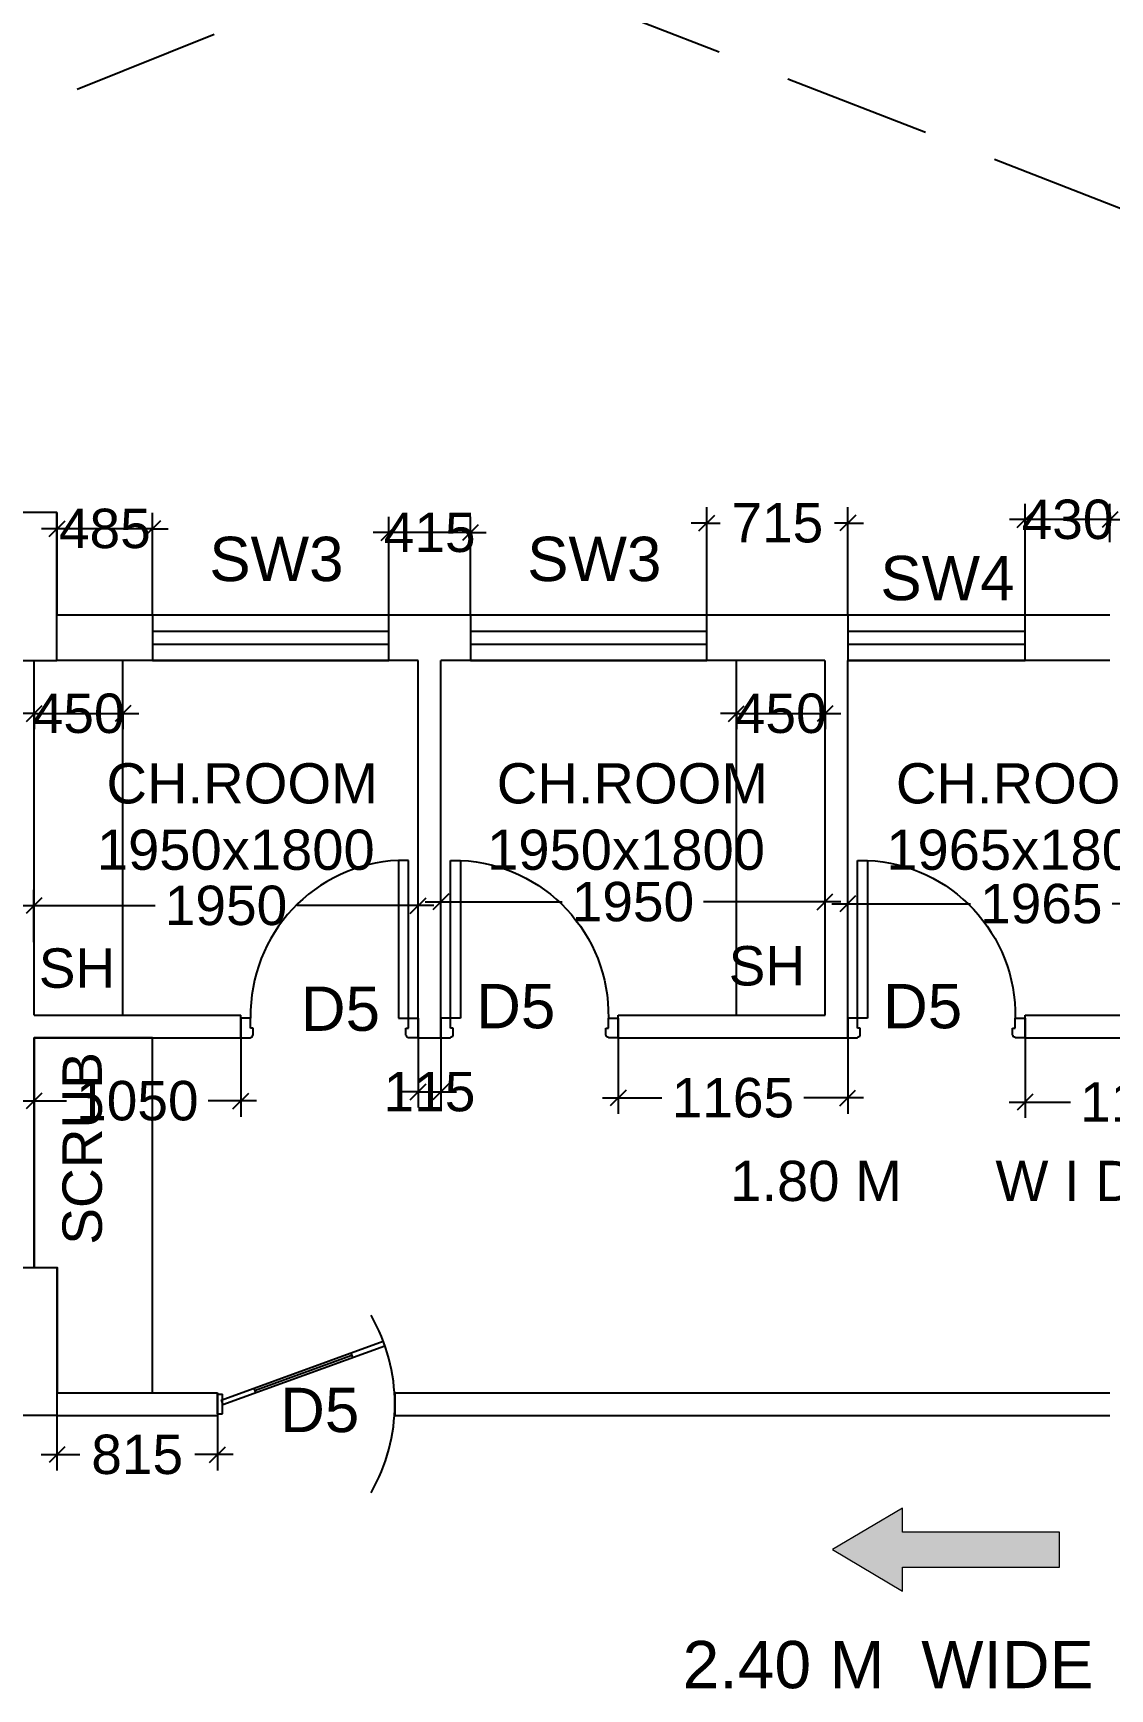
# Model space of a CAD drawing. Extents: x 7897917 to 8423973, y -6487334 to -6173396.
# Drawn here: x 7941431 to 7946896, y -6445796 to -6437396 of the extents above; entities that cross this region are included whole.
import ezdxf
from ezdxf.enums import TextEntityAlignment as Align

# ---------------------------------------------------------------- set-up
doc = ezdxf.new("R2010")
doc.units = 0
doc.header["$LTSCALE"] = 600
doc.header["$MEASUREMENT"] = 0
doc.header["$PDMODE"] = 35
doc.linetypes.add('HIDDEN2', pattern=[0.1875, 0.125, -0.0625])
doc.layers.get('0').update_dxf_attribs({"linetype": 'CONTINUOUS'})
doc.layers.get('Defpoints').update_dxf_attribs({"linetype": 'CONTINUOUS'})
for name, color, linetype in [('Counter', 7, 'CONTINUOUS'), ('DOOR', 32, 'CONTINUOUS'), ('Duct', 8, 'CONTINUOUS'), ('joinery', 7, 'CONTINUOUS'), ('LA-column', 3, 'CONTINUOUS'), ('Room Dim', 1, 'CONTINUOUS'), ('Shleves', 7, 'CONTINUOUS'), ('TEXT', 6, 'CONTINUOUS'), ('TXT', 6, 'CONTINUOUS'), ('Walls', 7, 'CONTINUOUS'), ('WIN', 151, 'CONTINUOUS'), ('Working Dim', 5, 'CONTINUOUS')]:
    doc.layers.add(name, color=color, linetype=linetype)
doc.styles.add('ari', font='arial.ttf')
doc.styles.add('ARIAL', font='arial.ttf')
doc.dimstyles.new('int. dim', dxfattribs={"dimtxt": 450, "dimasz": 80, "dimexe": 80, "dimexo": 0, "dimgap": 70, "dimtad": 0, "dimdec": 0, "dimzin": 12, "dimdsep": 46, "dimtxsty": 'ari', "dimblk": 'OBLIQUE', "dimcen": 2, "dimdle": 80, "dimclrd": 256, "dimclre": 256, "dimclrt": 6, "dimadec": 0, "dimazin": 0, "dimtfac": 1, "dimtdec": 0, "dimtix": 1, "dimtmove": 2, "dimatfit": 3, "dimfxl": 1, "dimtolj": 1, "dimtzin": 0, "dimlwd": -1, "dimlwe": -1, "dimarcsym": 0})

# ---------------------------------------------------------------- blocks, each defined once
blk = doc.blocks.new('1000')
at = {"layer": 'DOOR'}
for p, q in [((2.328084391934487e-10, -99.99999967759682), (2.328306436538696e-10, 0)), ((2.328306436538696e-10, 0), (49.71992076533829, -1.10400401631917e-14)), ((49.71992076533829, -1.10400401631917e-14), (49.71992076533829, -2.24999999292196)), ((63.21992071937314, -49.49999981746079), (49.71992076533827, -49.49999981746079)), ((49.71992076533827, -49.49999981746079), (49.71992076533827, -99.99999967759683)), ((63.21992071937316, -13.49999995417894), (60.96992072703401, -13.49999995417894)), ((63.21992071937316, -13.49999995417894), (63.21992071937314, -49.49999981746079)), ((836.7800762170383, -13.49999995417912), (836.7800762170383, -49.49999981746096)), ((836.7800762170383, -13.49999995417912), (839.030076209384, -13.49999995417912)), ((836.7800762170383, -49.49999981746096), (850.2800761710797, -49.49999981746097)), ((850.2800761710797, -1.888001035889812e-13), (850.2800761710797, -2.249999992922137)), ((899.9999969361852, -1.998401437521729e-13), (850.2800761710797, -1.888001035889812e-13)), ((850.2800761710797, -49.49999981746097), (850.2800761710797, -99.999999677597)), ((899.9999969361852, -99.99999967759702), (899.9999969361852, -1.998401437521729e-13)), ((49.71992076533827, -99.99999967759683), (2.328084391934487e-10, -99.99999967759682)), ((49.71992076533827, -99.99999967759683), (49.71992076533809, -900.5601550830567)), ((100.2199206248653, -99.99999967759685), (49.71992076533827, -99.99999967759683)), ((100.2199206248651, -900.5601550830567), (100.2199206248653, -99.99999967759685)), ((850.2800761710797, -99.999999677597), (899.9999969361852, -99.99999967759702)), ((49.71992076533809, -900.5601550830567), (100.2199206248651, -900.5601550830567))]:
    blk.add_line(p, q, dxfattribs=at)
for centre, major_axis, ratio, start_param, end_param in [((49.71992076533829, -13.49999995417894), (-7.954951261716515, 7.954951261716515), 0.9999999998470922, 3.926990817063694, 5.497787143705684), ((850.2800761710797, -13.49999995417912), (7.954951261716481, 7.954951261716479), 0.9999999998470964, 0.7853981634739, 2.356194490115893)]:
    blk.add_ellipse(centre, major_axis=major_axis, ratio=ratio, start_param=start_param, end_param=end_param, dxfattribs=at)
at = {"layer": 'DOOR', "color": 145}
blk.add_ellipse((64.31666899512551, -115.2687638765925), major_axis=(-519.7298879340298, 589.7901797845135), ratio=0.9999999999967074, start_param=2.464943287188103, end_param=4.009476144368086, dxfattribs=at)
blk = doc.blocks.new('A$C0C564F2B')
at = {"layer": 'DOOR'}
for p, q in [((-30.85285253450274, 3.550726854242384), (-944.4428996443748, -328.9688561903313)), ((-21.35229301080108, -22.55184588674456), (-30.85285253450274, 3.550726854242384)), ((-27.77777775004506, 55.55555543117225), (-27.77777775004506, -55.55555543163791)), ((0, 55.55555543117225), (-27.77777775004506, 55.55555543117225)), ((0, 55.55555543117225), (0, -55.55555543163791)), ((-21.35229301080108, -22.55184588674456), (-934.9423401132226, -355.0714289313182)), ((-208.8205821923912, -76.00447612488642), (-756.9746104553342, -275.5162259521894)), ((-204.0703024305403, -89.05576249584556), (-213.570861954242, -62.95318975439295)), ((0, -55.55555543163791), (-27.77777775004506, -55.55555543163791)), ((-752.2243306934834, -288.5675123226829), (-761.7248902246356, -262.4649395816959))]:
    blk.add_line(p, q, dxfattribs=at)
at = {"layer": 'DOOR', "color": 145}
blk.add_ellipse((0, -4.656612873077393e-10), major_axis=(-999.9999990351499, 6.123233989828779e-14), ratio=0.9999999987289474, start_param=-0.5235987755696838, end_param=0.5235987755696838, dxfattribs=at)
blk = doc.blocks.new('_Oblique')
at = {"color": 0, "linetype": 'ByBlock', "lineweight": -2}
blk.add_line((-0.5, -0.5), (0.5, 0.5), dxfattribs=at)
blk = doc.blocks.new('*D533')
at = {"layer": 'Defpoints', "color": 0, "transparency": 16777216}
for p in [(7946465.128079242, -6442493.734322032, 13.30150872900494), (7947645.127853247, -6442493.869964984, 13.30150872900494), (7947645.127853247, -6442820.157161366)]:
    blk.add_point(p, dxfattribs=at)
at = {"layer": 'Working Dim', "transparency": 16777216}
for p, q in [((7946465.128079242, -6442493.734322032), (7946465.128079242, -6442900.157161366)), ((7947645.127853247, -6442493.869964984), (7947645.127853247, -6442900.157161366)), ((7946385.128079242, -6442820.157161366), (7946696.246656558, -6442820.157161366)), ((7947725.127853247, -6442820.157161366), (7947414.009275931, -6442820.157161366))]:
    blk.add_line(p, q, dxfattribs=at)
at = {"layer": 'Working Dim', "transparency": 16777216, "xscale": 80, "yscale": 80, "zscale": 80, "rotation": 180}
blk.add_blockref('_Oblique', (7946465.128079242, -6442820.157161366), dxfattribs=at)
at = {"layer": 'Working Dim', "transparency": 16777216, "xscale": 80, "yscale": 80, "zscale": 80}
blk.add_blockref('_Oblique', (7947645.127853247, -6442820.157161366), dxfattribs=at)
at = {"layer": 'Working Dim', "color": 6, "transparency": 16777216, "insert": (7947055.127966245, -6442820.157161366), "char_height": 200, "attachment_point": 5, "style": 'ari'}
blk.add_mtext('\\A1;1180', dxfattribs=at)
blk = doc.blocks.new('*D534')
at = {"layer": 'Defpoints', "color": 0, "transparency": 16777216}
for p in [(7944400.128059107, -6442493.726296769, 13.30150872900494), (7945565.128079242, -6442493.731607355, 13.30150872900494), (7944400.128059107, -6442798.492255146)]:
    blk.add_point(p, dxfattribs=at)
at = {"layer": 'Working Dim', "transparency": 16777216}
for p, q in [((7944400.128059107, -6442493.726296769), (7944400.128059107, -6442878.492255146)), ((7945565.128079242, -6442493.731607355), (7945565.128079242, -6442878.492255146)), ((7944320.128059107, -6442798.492255146), (7944622.655354304, -6442798.492255146)), ((7945645.128079242, -6442798.492255146), (7945342.600784045, -6442798.492255146))]:
    blk.add_line(p, q, dxfattribs=at)
at = {"layer": 'Working Dim', "transparency": 16777216, "xscale": 80, "yscale": 80, "zscale": 80, "rotation": 180}
blk.add_blockref('_Oblique', (7944400.128059107, -6442798.492255146), dxfattribs=at)
at = {"layer": 'Working Dim', "transparency": 16777216, "xscale": 80, "yscale": 80, "zscale": 80}
blk.add_blockref('_Oblique', (7945565.128079242, -6442798.492255146), dxfattribs=at)
at = {"layer": 'Working Dim', "color": 6, "transparency": 16777216, "insert": (7944982.628069174, -6442798.492255146), "char_height": 200, "attachment_point": 5, "style": 'ari'}
blk.add_mtext('\\A1;1165', dxfattribs=at)
blk = doc.blocks.new('*D535')
at = {"layer": 'Defpoints', "color": 0, "transparency": 16777216}
for p in [(7943385.127966891, -6442493.723191858, 13.30150872900494), (7943500.128059107, -6442493.723582093, 13.30150872900494), (7943500.128059107, -6442767.598928481)]:
    blk.add_point(p, dxfattribs=at)
at = {"layer": 'Working Dim', "transparency": 16777216}
for p, q in [((7943385.127966891, -6442493.723191858), (7943385.127966891, -6442847.598928481)), ((7943500.128059107, -6442493.723582093), (7943500.128059107, -6442847.598928481)), ((7943385.127966891, -6442767.598928481), (7943305.127966891, -6442767.598928481)), ((7943385.127966891, -6442767.598928481), (7943500.128059107, -6442767.598928481)), ((7943500.128059107, -6442767.598928481), (7943580.128059107, -6442767.598928481))]:
    blk.add_line(p, q, dxfattribs=at)
at = {"layer": 'Working Dim', "transparency": 16777216, "xscale": 80, "yscale": 80, "zscale": 80}
blk.add_blockref('_Oblique', (7943385.127966891, -6442767.598928481), dxfattribs=at)
at = {"layer": 'Working Dim', "transparency": 16777216, "xscale": 80, "yscale": 80, "zscale": 80, "rotation": 180}
blk.add_blockref('_Oblique', (7943500.128059107, -6442767.598928481), dxfattribs=at)
at = {"layer": 'Working Dim', "color": 6, "transparency": 16777216, "insert": (7943442.628012999, -6442767.598928481), "char_height": 200, "attachment_point": 5, "style": 'ari'}
blk.add_mtext('\\A1;115', dxfattribs=at)
blk = doc.blocks.new('*D536')
at = {"layer": 'Defpoints', "color": 0, "transparency": 16777216}
for p in [(7941435.046093871, -6442493.715136292, -0.9074888231589924), (7942485.127966891, -6442493.720477181, 13.30150872900494), (7941435.046093871, -6442813.526652273)]:
    blk.add_point(p, dxfattribs=at)
at = {"layer": 'Working Dim', "transparency": 16777216}
for p, q in [((7941435.046093871, -6442493.715136292), (7941435.046093871, -6442893.526652273)), ((7942485.127966891, -6442493.720477181), (7942485.127966891, -6442893.526652273)), ((7941355.046093871, -6442813.526652273), (7941601.205720695, -6442813.526652273)), ((7942565.127966891, -6442813.526652273), (7942318.968340067, -6442813.526652273))]:
    blk.add_line(p, q, dxfattribs=at)
at = {"layer": 'Working Dim', "transparency": 16777216, "xscale": 80, "yscale": 80, "zscale": 80, "rotation": 180}
blk.add_blockref('_Oblique', (7941435.046093871, -6442813.526652273), dxfattribs=at)
at = {"layer": 'Working Dim', "transparency": 16777216, "xscale": 80, "yscale": 80, "zscale": 80}
blk.add_blockref('_Oblique', (7942485.127966891, -6442813.526652273), dxfattribs=at)
at = {"layer": 'Working Dim', "color": 6, "transparency": 16777216, "insert": (7941960.087030381, -6442813.526652273), "char_height": 200, "attachment_point": 5, "style": 'ari'}
blk.add_mtext('\\A1;1050', dxfattribs=at)
blk = doc.blocks.new('*D540')
at = {"layer": 'Defpoints', "color": 0, "transparency": 16777216}
for p in [(7945565.13124739, -6441813.724021191), (7945565.13124739, -6441924.468015481, 13.30150872900494), (7947530.130957305, -6441924.478956944, 13.30150872900494)]:
    blk.add_point(p, dxfattribs=at)
at = {"layer": 'Working Dim', "transparency": 16777216}
for p, q in [((7945565.13124739, -6441924.468015481), (7945565.13124739, -6441733.724021191)), ((7947530.130957305, -6441924.478956944), (7947530.130957305, -6441733.724021191)), ((7945485.13124739, -6441813.724021191), (7946187.658387478, -6441813.724021191)), ((7947610.130957305, -6441813.724021191), (7946907.603817218, -6441813.724021191))]:
    blk.add_line(p, q, dxfattribs=at)
at = {"layer": 'Working Dim', "transparency": 16777216, "xscale": 80, "yscale": 80, "zscale": 80, "rotation": 180}
blk.add_blockref('_Oblique', (7945565.13124739, -6441813.724021191), dxfattribs=at)
at = {"layer": 'Working Dim', "transparency": 16777216, "xscale": 80, "yscale": 80, "zscale": 80}
blk.add_blockref('_Oblique', (7947530.130957305, -6441813.724021191), dxfattribs=at)
at = {"layer": 'Working Dim', "color": 6, "transparency": 16777216, "insert": (7946547.631102348, -6441813.724021191), "char_height": 200, "attachment_point": 5, "style": 'ari'}
blk.add_mtext('\\A1;1965', dxfattribs=at)
blk = doc.blocks.new('*D541')
at = {"layer": 'Defpoints', "color": 0, "transparency": 16777216}
for p in [(7943500.130988821, -6441803.643164425), (7943500.130988821, -6441967.302677618, 13.30150872900494), (7945450.131047662, -6441948.503426805, 13.30150872900494)]:
    blk.add_point(p, dxfattribs=at)
at = {"layer": 'Working Dim', "transparency": 16777216}
for p, q in [((7943500.130988821, -6441967.302677618), (7943500.130988821, -6441723.643164425)), ((7945450.131047662, -6441948.503426805), (7945450.131047662, -6441723.643164425)), ((7943420.130988821, -6441803.643164425), (7944116.249708556, -6441803.643164425)), ((7945530.131047662, -6441803.643164425), (7944834.012327928, -6441803.643164425))]:
    blk.add_line(p, q, dxfattribs=at)
at = {"layer": 'Working Dim', "transparency": 16777216, "xscale": 80, "yscale": 80, "zscale": 80, "rotation": 180}
blk.add_blockref('_Oblique', (7943500.130988821, -6441803.643164425), dxfattribs=at)
at = {"layer": 'Working Dim', "transparency": 16777216, "xscale": 80, "yscale": 80, "zscale": 80}
blk.add_blockref('_Oblique', (7945450.131047662, -6441803.643164425), dxfattribs=at)
at = {"layer": 'Working Dim', "color": 6, "transparency": 16777216, "insert": (7944475.131018242, -6441803.643164425), "char_height": 200, "attachment_point": 5, "style": 'ari'}
blk.add_mtext('\\A1;1950', dxfattribs=at)
blk = doc.blocks.new('*D542')
at = {"layer": 'Defpoints', "color": 0, "transparency": 16777216}
for p in [(7941434.965062966, -6441822.882673508), (7941434.965062966, -6442008.193768968, 0.6807552644968382), (7943385.130692347, -6442008.204611181, 13.30150872900494)]:
    blk.add_point(p, dxfattribs=at)
at = {"layer": 'Working Dim', "transparency": 16777216}
for p, q in [((7941434.965062966, -6442008.193768968), (7941434.965062966, -6441742.882673508)), ((7943385.130692347, -6442008.204611181), (7943385.130692347, -6441742.882673508)), ((7941354.965062966, -6441822.882673508), (7942051.16656797, -6441822.882673508)), ((7943465.130692347, -6441822.882673508), (7942768.929187343, -6441822.882673508))]:
    blk.add_line(p, q, dxfattribs=at)
at = {"layer": 'Working Dim', "transparency": 16777216, "xscale": 80, "yscale": 80, "zscale": 80, "rotation": 180}
blk.add_blockref('_Oblique', (7941434.965062966, -6441822.882673508), dxfattribs=at)
at = {"layer": 'Working Dim', "transparency": 16777216, "xscale": 80, "yscale": 80, "zscale": 80}
blk.add_blockref('_Oblique', (7943385.130692347, -6441822.882673508), dxfattribs=at)
at = {"layer": 'Working Dim', "color": 6, "transparency": 16777216, "insert": (7942410.047877656, -6441822.882673508), "char_height": 200, "attachment_point": 5, "style": 'ari'}
blk.add_mtext('\\A1;1950', dxfattribs=at)
blk = doc.blocks.new('*D1003')
at = {"layer": 'Defpoints', "color": 0, "transparency": 16777216}
for p in [(7941551.955876282, -6444408.785572683), (7942366.767758704, -6444408.872902229), (7942366.767758704, -6444608.00139521)]:
    blk.add_point(p, dxfattribs=at)
at = {"layer": 'Working Dim', "transparency": 16777216}
for p, q in [((7941551.955876282, -6444408.785572683), (7941551.955876282, -6444688.00139521)), ((7942366.767758704, -6444408.872902229), (7942366.767758704, -6444688.00139521)), ((7941471.955876282, -6444608.00139521), (7941667.533713809, -6444608.00139521)), ((7942446.767758704, -6444608.00139521), (7942251.189921177, -6444608.00139521))]:
    blk.add_line(p, q, dxfattribs=at)
at = {"layer": 'Working Dim', "transparency": 16777216, "xscale": 80, "yscale": 80, "zscale": 80, "rotation": 180}
blk.add_blockref('_Oblique', (7941551.955876282, -6444608.00139521), dxfattribs=at)
at = {"layer": 'Working Dim', "transparency": 16777216, "xscale": 80, "yscale": 80, "zscale": 80}
blk.add_blockref('_Oblique', (7942366.767758704, -6444608.00139521), dxfattribs=at)
at = {"layer": 'Working Dim', "color": 6, "transparency": 16777216, "insert": (7941959.361817493, -6444608.00139521), "char_height": 200, "attachment_point": 5, "style": 'ari'}
blk.add_mtext('\\A1;815', dxfattribs=at)
blk = doc.blocks.new('*D1009')
at = {"layer": 'Defpoints', "color": 0, "transparency": 16777216}
for p in [(7946465.956369675, -6439864.256093694), (7946896.045959855, -6439978.874503001, 5.131057828131816), (7946465.956369675, -6440348.731224653)]:
    blk.add_point(p, dxfattribs=at)
at = {"layer": 'Working Dim', "transparency": 16777216}
for p, q in [((7946465.956369675, -6440348.731224653), (7946465.956369675, -6439784.256093694)), ((7946896.045959855, -6439978.874503001), (7946896.045959855, -6439784.256093694)), ((7946465.956369675, -6439864.256093694), (7946385.956369675, -6439864.256093694)), ((7946896.045959855, -6439864.256093694), (7946465.956369675, -6439864.256093694)), ((7946896.045959855, -6439864.256093694), (7946976.045959855, -6439864.256093694))]:
    blk.add_line(p, q, dxfattribs=at)
at = {"layer": 'Working Dim', "transparency": 16777216, "xscale": 80, "yscale": 80, "zscale": 80}
blk.add_blockref('_Oblique', (7946465.956369675, -6439864.256093694), dxfattribs=at)
at = {"layer": 'Working Dim', "transparency": 16777216, "xscale": 80, "yscale": 80, "zscale": 80, "rotation": 180}
blk.add_blockref('_Oblique', (7946896.045959855, -6439864.256093694), dxfattribs=at)
at = {"layer": 'Working Dim', "color": 6, "transparency": 16777216, "insert": (7946681.001164765, -6439864.256093694), "char_height": 200, "attachment_point": 5, "style": 'ari'}
blk.add_mtext('\\A1;430', dxfattribs=at)
blk = doc.blocks.new('*D1010')
at = {"layer": 'Defpoints', "color": 0, "transparency": 16777216}
for p in [(7944850.138737438, -6439881.67378174), (7944850.138737438, -6440348.629956231), (7945565.956369675, -6440348.731224653)]:
    blk.add_point(p, dxfattribs=at)
at = {"layer": 'Working Dim', "transparency": 16777216}
for p, q in [((7944850.138737438, -6440348.629956231), (7944850.138737438, -6439801.67378174)), ((7945565.956369675, -6440348.731224653), (7945565.956369675, -6439801.67378174)), ((7944850.138737438, -6439881.67378174), (7944770.138737438, -6439881.67378174)), ((7944850.138737438, -6439881.67378174), (7944917.174429408, -6439881.67378174)), ((7945565.956369675, -6439881.67378174), (7945498.920677704, -6439881.67378174)), ((7945565.956369675, -6439881.67378174), (7945645.956369675, -6439881.67378174))]:
    blk.add_line(p, q, dxfattribs=at)
at = {"layer": 'Working Dim', "transparency": 16777216, "xscale": 80, "yscale": 80, "zscale": 80}
blk.add_blockref('_Oblique', (7944850.138737438, -6439881.67378174), dxfattribs=at)
at = {"layer": 'Working Dim', "transparency": 16777216, "xscale": 80, "yscale": 80, "zscale": 80, "rotation": 180}
blk.add_blockref('_Oblique', (7945565.956369675, -6439881.67378174), dxfattribs=at)
at = {"layer": 'Working Dim', "color": 6, "transparency": 16777216, "insert": (7945208.047553556, -6439881.67378174), "char_height": 200, "attachment_point": 5, "style": 'ari'}
blk.add_mtext('\\A1;715', dxfattribs=at)
blk = doc.blocks.new('*D1011')
at = {"layer": 'Defpoints', "color": 0, "transparency": 16777216}
for p in [(7943236.973018289, -6439930.241537667), (7943236.973018289, -6440348.629956231), (7943650.138737438, -6440348.629956231)]:
    blk.add_point(p, dxfattribs=at)
at = {"layer": 'Working Dim', "transparency": 16777216}
for p, q in [((7943236.973018289, -6440348.629956231), (7943236.973018289, -6439850.241537667)), ((7943650.138737438, -6440348.629956231), (7943650.138737438, -6439850.241537667)), ((7943236.973018289, -6439930.241537667), (7943156.973018289, -6439930.241537667)), ((7943650.138737438, -6439930.241537667), (7943236.973018289, -6439930.241537667)), ((7943650.138737438, -6439930.241537667), (7943730.138737438, -6439930.241537667))]:
    blk.add_line(p, q, dxfattribs=at)
at = {"layer": 'Working Dim', "transparency": 16777216, "xscale": 80, "yscale": 80, "zscale": 80}
blk.add_blockref('_Oblique', (7943236.973018289, -6439930.241537667), dxfattribs=at)
at = {"layer": 'Working Dim', "transparency": 16777216, "xscale": 80, "yscale": 80, "zscale": 80, "rotation": 180}
blk.add_blockref('_Oblique', (7943650.138737438, -6439930.241537667), dxfattribs=at)
at = {"layer": 'Working Dim', "color": 6, "transparency": 16777216, "insert": (7943443.555877863, -6439930.241537667), "char_height": 200, "attachment_point": 5, "style": 'ari'}
blk.add_mtext('\\A1;415', dxfattribs=at)
blk = doc.blocks.new('*D1012')
at = {"layer": 'Defpoints', "color": 0, "transparency": 16777216}
for p in [(7941553.045692562, -6439910.486706004), (7941553.045692562, -6440348.731224653, 5.131057827977202), (7942036.973018289, -6440348.731224653)]:
    blk.add_point(p, dxfattribs=at)
at = {"layer": 'Working Dim', "transparency": 16777216}
for p, q in [((7941553.045692562, -6439910.486706004), (7941473.045692562, -6439910.486706004)), ((7941553.045692562, -6440348.731224653), (7941553.045692562, -6439830.486706004)), ((7942036.973018289, -6439910.486706004), (7941553.045692562, -6439910.486706004)), ((7942036.973018289, -6440348.731224653), (7942036.973018289, -6439830.486706004)), ((7942036.973018289, -6439910.486706004), (7942116.973018289, -6439910.486706004))]:
    blk.add_line(p, q, dxfattribs=at)
at = {"layer": 'Working Dim', "transparency": 16777216, "xscale": 80, "yscale": 80, "zscale": 80}
blk.add_blockref('_Oblique', (7941553.045692562, -6439910.486706004), dxfattribs=at)
at = {"layer": 'Working Dim', "transparency": 16777216, "xscale": 80, "yscale": 80, "zscale": 80, "rotation": 180}
blk.add_blockref('_Oblique', (7942036.973018289, -6439910.486706004), dxfattribs=at)
at = {"layer": 'Working Dim', "color": 6, "transparency": 16777216, "insert": (7941795.009355426, -6439910.486706004), "char_height": 200, "attachment_point": 5, "style": 'ari'}
blk.add_mtext('\\A1;485', dxfattribs=at)
blk = doc.blocks.new('A$C279266B1')
at = {"lineweight": 0}
h = blk.add_hatch(color=3, dxfattribs=at)
h.set_gradient(color1=(55, 181, 38), color2=(106, 220, 91), rotation=90.00000000000003, one_color=1, tint=0.6100000143051147, name='CYLINDER')
h.paths.add_polyline_path([(0, -88.1100876659155), (-797.6654016956687, -88.1100876659155), (-797.6654016956687, -210.9079032465816), (-1151.815803226084, 0), (-797.6654016956687, 210.9079032458365), (-797.6654016956687, 88.1100876659155), (0, 88.1100876659155)])
at = {"color": 7, "lineweight": 0, "flags": 128}
blk.add_lwpolyline([(0, -88.1100876659155), (-797.6654016956687, -88.1100876659155), (-797.6654016956687, -210.9079032465816), (-1151.815803226084, 0), (-797.6654016956687, 210.9079032458365), (-797.6654016956687, 88.1100876659155), (0, 88.1100876659155), (0, -88.1100876659155)], dxfattribs=at)
blk = doc.blocks.new('*D2369')
at = {"layer": 'Defpoints', "color": 0, "transparency": 16777216}
for p in [(7945000.137273946, -6440839.339769852), (7945450.137273942, -6440839.342295928), (7945450.137273942, -6440848.355150466)]:
    blk.add_point(p, dxfattribs=at)
at = {"layer": 'Working Dim', "transparency": 16777216}
for p, q in [((7945000.137273946, -6440848.355150466), (7944920.137273946, -6440848.355150466)), ((7945000.137273946, -6440839.339769852), (7945000.137273946, -6440928.355150466)), ((7945000.137273946, -6440848.355150466), (7945450.137273942, -6440848.355150466)), ((7945450.137273942, -6440839.342295928), (7945450.137273942, -6440928.355150466)), ((7945450.137273942, -6440848.355150466), (7945530.137273942, -6440848.355150466))]:
    blk.add_line(p, q, dxfattribs=at)
at = {"layer": 'Working Dim', "transparency": 16777216, "xscale": 80, "yscale": 80, "zscale": 80}
blk.add_blockref('_Oblique', (7945000.137273946, -6440848.355150466), dxfattribs=at)
at = {"layer": 'Working Dim', "transparency": 16777216, "xscale": 80, "yscale": 80, "zscale": 80, "rotation": 180}
blk.add_blockref('_Oblique', (7945450.137273942, -6440848.355150466), dxfattribs=at)
at = {"layer": 'Working Dim', "color": 6, "transparency": 16777216, "insert": (7945225.137273944, -6440848.355150466), "char_height": 200, "attachment_point": 5, "style": 'ari'}
blk.add_mtext('\\A1;450', dxfattribs=at)
blk = doc.blocks.new('*D2370')
at = {"layer": 'Defpoints', "color": 0, "transparency": 16777216}
for p in [(7941436.971580491, -6440839.320145468), (7941886.971580488, -6440839.322671544), (7941886.971580488, -6440848.335526082)]:
    blk.add_point(p, dxfattribs=at)
at = {"layer": 'Working Dim', "transparency": 16777216}
for p, q in [((7941436.971580491, -6440848.335526082), (7941356.971580491, -6440848.335526082)), ((7941436.971580491, -6440839.320145468), (7941436.971580491, -6440928.335526082)), ((7941436.971580491, -6440848.335526082), (7941886.971580488, -6440848.335526082)), ((7941886.971580488, -6440839.322671544), (7941886.971580488, -6440928.335526082)), ((7941886.971580488, -6440848.335526082), (7941966.971580488, -6440848.335526082))]:
    blk.add_line(p, q, dxfattribs=at)
at = {"layer": 'Working Dim', "transparency": 16777216, "xscale": 80, "yscale": 80, "zscale": 80}
blk.add_blockref('_Oblique', (7941436.971580491, -6440848.335526082), dxfattribs=at)
at = {"layer": 'Working Dim', "transparency": 16777216, "xscale": 80, "yscale": 80, "zscale": 80, "rotation": 180}
blk.add_blockref('_Oblique', (7941886.971580488, -6440848.335526082), dxfattribs=at)
at = {"layer": 'Working Dim', "color": 6, "transparency": 16777216, "insert": (7941661.97158049, -6440848.335526082), "char_height": 200, "attachment_point": 5, "style": 'ari'}
blk.add_mtext('\\A1;450', dxfattribs=at)

msp = doc.modelspace()

# ---------------------------------------------------------------- linework, layer by layer
at = {"layer": 'Counter', "elevation": -4.450302563608183}
msp.add_lwpolyline([(7942036.950170183, -6444293.786045435), (7942036.870629696, -6442493.718192923), (7941436.962360869, -6442493.715733282), (7941436.956711513, -6443658.840340136), (7941553.135908181, -6443658.840340136), (7941553.135908181, -6444293.785813153), (7942036.950170183, -6444293.786045435)], dxfattribs=at)
at = {"layer": 'Duct', "color": 8, "linetype": 'HIDDEN2', "ltscale": 10}
for p, q in [((7935391.543958663, -6440199.904777495), (7951720.046457211, -6433632.351607096)), ((7952251.049030497, -6440348.760657359), (7935391.635129078, -6433788.708376673))]:
    msp.add_line(p, q, dxfattribs=at)
at = {"layer": 'LA-column', "color": 2, "flags": 128}
for points, elevation in [([(7940802.045916612, -6440578.874503001), (7941552.045916612, -6440578.874503001), (7941552.045916612, -6439828.874503001), (7940802.045916612, -6439828.874503001)], 5.131057828133635), ([(7941552.045915629, -6443658.840340136), (7941552.045915629, -6444408.840340136), (7940802.045915629, -6444408.840340136), (7940802.045915629, -6443658.840340136)], 2.091664755327656)]:
    msp.add_lwpolyline(points, close=True, dxfattribs=dict(at, elevation=elevation))
at = {"layer": 'Walls', "linetype": 'Continuous'}
for p, q in [((7946895.77708663, -6440348.731224653), (7941551.95587727, -6440348.731224653)), ((7941436.963000885, -6442378.715910381), (7941436.973017623, -6440578.874503001)), ((7943385.138716164, -6440578.826053275), (7941551.95587727, -6440578.731224652)), ((7941886.963000879, -6442378.718414785), (7941886.973017616, -6440578.877007405)), ((7942843.473253984, -6440578.847560615), (7942843.473255198, -6440578.631455218)), ((7943385.127966887, -6442493.723191857), (7943385.138716682, -6440578.734281436)), ((7943500.128059047, -6442493.734281436), (7943500.138716682, -6440578.734281437)), ((7945449.956370066, -6440578.731224652), (7943500.138716171, -6440578.826053275)), ((7944400.138736388, -6440578.818677817), (7944400.138737438, -6440578.630188041)), ((7945000.128632433, -6442378.755980029), (7945000.138736735, -6440578.755980027)), ((7945450.128632425, -6442378.758506104), (7945450.138736728, -6440578.758506102)), ((7945565.128079093, -6442493.758506102), (7945565.138736728, -6440578.758506104)), ((7946895.77708663, -6440578.731224653), (7945565.95637007, -6440578.731224652)), ((7946365.956369738, -6440578.793228606), (7946365.956370509, -6440578.654713094)), ((7942485.127966891, -6442493.720477181), (7942485.128612443, -6442378.720707025)), ((7944400.128059036, -6442493.738733711), (7944400.128699119, -6442378.726591319)), ((7946465.128079082, -6442493.762958379), (7946465.128719254, -6442378.73470581)), ((7941436.956711513, -6443658.840340136, 6.541967318935839), (7941436.962360869, -6442493.715733282)), ((7941553.045691571, -6444293.78581311), (7942366.768153279, -6444293.786202822)), ((7942366.767758704, -6444293.786422131), (7942366.767758704, -6444408.872902229)), ((7943266.767758708, -6444293.786422134), (7943266.767758708, -6444408.89103514)), ((7943266.767758711, -6444293.789250627), (7946895.778301607, -6444293.80410314)), ((7941551.955876282, -6444408.785572683), (7942366.767758704, -6444408.785962917)), ((7943266.767758711, -6444408.789016929), (7946895.778301607, -6444408.803706119))]:
    msp.add_line(p, q, dxfattribs=at)
at = {"layer": 'Walls'}
for p, q in [((7945449.95636966, -6440578.803190924), (7943500.138715635, -6440578.92251705)), ((7941437.046093871, -6442378.71530675), (7942485.128612443, -6442378.720707025)), ((7944400.128699119, -6442378.726591319), (7945450.128632578, -6442378.731566375)), ((7946465.128719254, -6442378.73470581), (7947531.12840658, -6442378.870013235)), ((7941437.046093871, -6442493.715136292), (7942485.127966891, -6442493.720477181)), ((7943385.127966891, -6442493.723191858), (7943500.128059107, -6442493.723582093)), ((7944400.128059107, -6442493.726296769), (7945565.128079242, -6442493.731607355)), ((7946465.128079242, -6442493.734322032), (7947646.127853247, -6442493.869964984))]:
    msp.add_line(p, q, dxfattribs=at)
at = {"layer": 'WIN', "linetype": 'Continuous'}
for points in [[(7943236.973018289, -6440348.740902713), (7942036.973018289, -6440348.740902713), (7942036.973018289, -6440578.741134522), (7943236.973018289, -6440578.741134522)], [(7944850.138737438, -6440348.629956231), (7943650.138737438, -6440348.629956231), (7943650.138737438, -6440578.630188041), (7944850.138737438, -6440578.630188041)], [(7946465.956369675, -6440348.801707019), (7945565.956369675, -6440348.801707019), (7945565.956369675, -6440578.801938829), (7946465.956369675, -6440578.801938829)], [(7943236.973018289, -6440431.524363397), (7942036.973018289, -6440431.524363397), (7942036.973018289, -6440495.957673838), (7943236.973018289, -6440495.957673838)], [(7944850.138737438, -6440431.413416916), (7943650.138737438, -6440431.413416916), (7943650.138737438, -6440495.846727357), (7944850.138737438, -6440495.846727357)], [(7946465.956369675, -6440431.585167703), (7945565.956369675, -6440431.585167703), (7945565.956369675, -6440496.018478145), (7946465.956369675, -6440496.018478145)]]:
    msp.add_lwpolyline(points, close=True, dxfattribs=at)

# ---------------------------------------------------------------- block references
at = {"layer": 'DOOR', "linetype": 'Continuous', "rotation": 180.0000128599655}
msp.add_blockref('1000', (7943385.127966887, -6442493.723191857), dxfattribs=at)
at = {"layer": 'DOOR', "linetype": 'Continuous', "xscale": -1, "rotation": 179.9999871400344}
for p in [(7943500.128059111, -6442493.723191857), (7945565.128079242, -6442493.731909278)]:
    msp.add_blockref('1000', p, dxfattribs=at)
at = {"layer": 'DOOR', "linetype": 'Continuous', "xscale": 0.8999999985098839, "yscale": 0.8999999985098839, "zscale": 0.8999999985098839, "rotation": 180}
msp.add_blockref('A$C0C564F2B', (7942366.767758704, -6444351.32966218), dxfattribs=at)
at = {"layer": 'Room Dim', "color": 3, "lineweight": 0, "xscale": -1, "rotation": 180}
msp.add_blockref('A$C279266B1', (7946640.502722948, -6445090.188040559), dxfattribs=at)

# ---------------------------------------------------------------- texts
at = {"layer": 'joinery', "style": 'ari'}
for s, p in [('SW3', (7942665.872424055, -6440176.324230044)), ('SW3', (7944279.038143205, -6440176.213283562)), ('SW4', (7946071.427854282, -6440273.313009595)), ('D5', (7942990.569416068, -6442458.154677965)), ('D5', (7943880.357508733, -6442445.110338509)), ('D5', (7945945.357528823, -6442445.126508089))]:
    msp.add_text(s, height=225, dxfattribs=at).set_placement(p, align=Align.CENTER)
msp.add_text('D5', height=225, dxfattribs=at).set_placement((7942684.678111236, -6444493.904300516, -0.6763729720644509))
at = {"layer": 'Room Dim', "style": 'ARIAL'}
for s, p in [('1950x1800', (7942459.608437134, -6441641.060009941)), ('1950x1800', (7944440.189266406, -6441641.060009941)), ('1965x1800', (7946465.965552544, -6441641.060009941))]:
    msp.add_text(s, height=204, dxfattribs=at).set_placement(p, align=Align.CENTER)
at = {"layer": 'Shleves', "color": 10, "style": 'ARIAL'}
for p in [(7941459.735791314, -6442239.500628436), (7944961.092116855, -6442227.92639133)]:
    msp.add_text('SH', height=200, dxfattribs=at).set_placement(p)
at = {"layer": 'TEXT', "color": 7, "style": 'ARIAL'}
for s, p in [('CH.ROOM', (7942491.958303057, -6441304.264962617)), ('CH.ROOM', (7944472.539132329, -6441304.264962617)), ('CH.ROOM', (7946498.315418467, -6441304.264962617)), ('1.80 M      W I D E      P A S S A G E', (7947288.737670342, -6443321.375126879))]:
    msp.add_text(s, height=204, dxfattribs=at).set_placement(p, align=Align.CENTER)
msp.add_text('SCRUB', height=200, rotation=90, dxfattribs=at).set_placement((7941780.001396504, -6443054.430873758), align=Align.CENTER)
at = {"layer": 'TXT', "color": 7, "style": 'ARIAL'}
msp.add_text('2.40 M  WIDE   SEMI-STERILE  CORRIDOR', height=240, dxfattribs=at).set_placement((7948080.004319971, -6445793.078498442), align=Align.CENTER)

# ---------------------------------------------------------------- dimensions: what is measured, and where the dimension line sits
at = {"layer": 'Working Dim'}
for base, p1, p2, override, picture, middle in [((7946465.956369675, -6439864.256093694), (7946896.045959855, -6439978.874503001, 5.131057828131816), (7946465.956369675, -6440348.731224653), {"dimtxt": 200, "dimarcsym": 1}, '*D1009', (7946681.001164765, -6439864.256093694)), ((7943500.130988821, -6441803.643164425), (7945450.131047662, -6441948.503426805, 13.30150872900494), (7943500.130988821, -6441967.302677618, 13.30150872900494), {"dimtxt": 200}, '*D541', (7944475.131018242, -6441803.643164425)), ((7941434.965062966, -6441822.882673508), (7943385.130692347, -6442008.204611181, 13.30150872900494), (7941434.965062966, -6442008.193768968, 0.6807552644968382), {"dimtxt": 200}, '*D542', (7942410.047877656, -6441822.882673508)), ((7945565.13124739, -6441813.724021191), (7947530.130957305, -6441924.478956944, 13.30150872900494), (7945565.13124739, -6441924.468015481, 13.30150872900494), {"dimtxt": 200}, '*D540', (7946547.631102348, -6441813.724021191)), ((7941435.046093871, -6442813.526652273), (7942485.127966891, -6442493.720477181, 13.30150872900494), (7941435.046093871, -6442493.715136292, -0.9074888231589924), {"dimtxt": 200}, '*D536', (7941960.087030381, -6442813.526652273)), ((7943500.128059107, -6442767.598928481), (7943385.127966891, -6442493.723191858, 13.30150872900494), (7943500.128059107, -6442493.723582093, 13.30150872900494), {"dimtxt": 200}, '*D535', (7943442.628012999, -6442767.598928481)), ((7944400.128059107, -6442798.492255146), (7945565.128079242, -6442493.731607355, 13.30150872900494), (7944400.128059107, -6442493.726296769, 13.30150872900494), {"dimtxt": 200}, '*D534', (7944982.628069174, -6442798.492255146)), ((7947645.127853247, -6442820.157161366), (7946465.128079242, -6442493.734322032, 13.30150872900494), (7947645.127853247, -6442493.869964984, 13.30150872900494), {"dimtxt": 200}, '*D533', (7947055.127966245, -6442820.157161366)), ((7942366.767758704, -6444608.00139521), (7941551.955876282, -6444408.785572683), (7942366.767758704, -6444408.872902229), {"dimtxt": 200, "dimarcsym": 1}, '*D1003', (7941959.361817493, -6444608.00139521))]:
    dim = msp.add_linear_dim(base=base, p1=p1, p2=p2, angle=180, dimstyle='int. dim', override=override, dxfattribs=at)
    dim.commit()
    dim.dimension.update_dxf_attribs({"geometry": picture, "text_midpoint": middle})
for base, p1, p2, text, picture, middle in [((7941553.045692562, -6439910.486706004), (7942036.973018289, -6440348.731224653), (7941553.045692562, -6440348.731224653, 5.131057827977202), '485', '*D1012', (7941795.009355426, -6439910.486706004)), ((7943236.973018289, -6439930.241537667), (7943650.138737438, -6440348.629956231), (7943236.973018289, -6440348.629956231), '415', '*D1011', (7943443.555877863, -6439930.241537667)), ((7944850.138737438, -6439881.67378174), (7945565.956369675, -6440348.731224653), (7944850.138737438, -6440348.629956231), '715', '*D1010', (7945208.047553556, -6439881.67378174))]:
    dim = msp.add_linear_dim(base=base, p1=p1, p2=p2, angle=180, text=text, dimstyle='int. dim', override={"dimtxt": 200, "dimarcsym": 1}, dxfattribs=at)
    dim.commit()
    dim.dimension.update_dxf_attribs({"geometry": picture, "text_midpoint": middle})
for base, p1, p2, picture, middle in [((7941886.971580488, -6440848.335526082), (7941436.971580491, -6440839.320145468), (7941886.971580488, -6440839.322671544), '*D2370', (7941661.97158049, -6440848.335526082)), ((7945450.137273942, -6440848.355150466), (7945000.137273946, -6440839.339769852), (7945450.137273942, -6440839.342295928), '*D2369', (7945225.137273944, -6440848.355150466))]:
    dim = msp.add_linear_dim(base=base, p1=p1, p2=p2, dimstyle='int. dim', override={"dimtxt": 200, "dimarcsym": 1}, dxfattribs=at)
    dim.commit()
    dim.dimension.update_dxf_attribs({"geometry": picture, "text_midpoint": middle})

doc.saveas('drawing.dxf')
